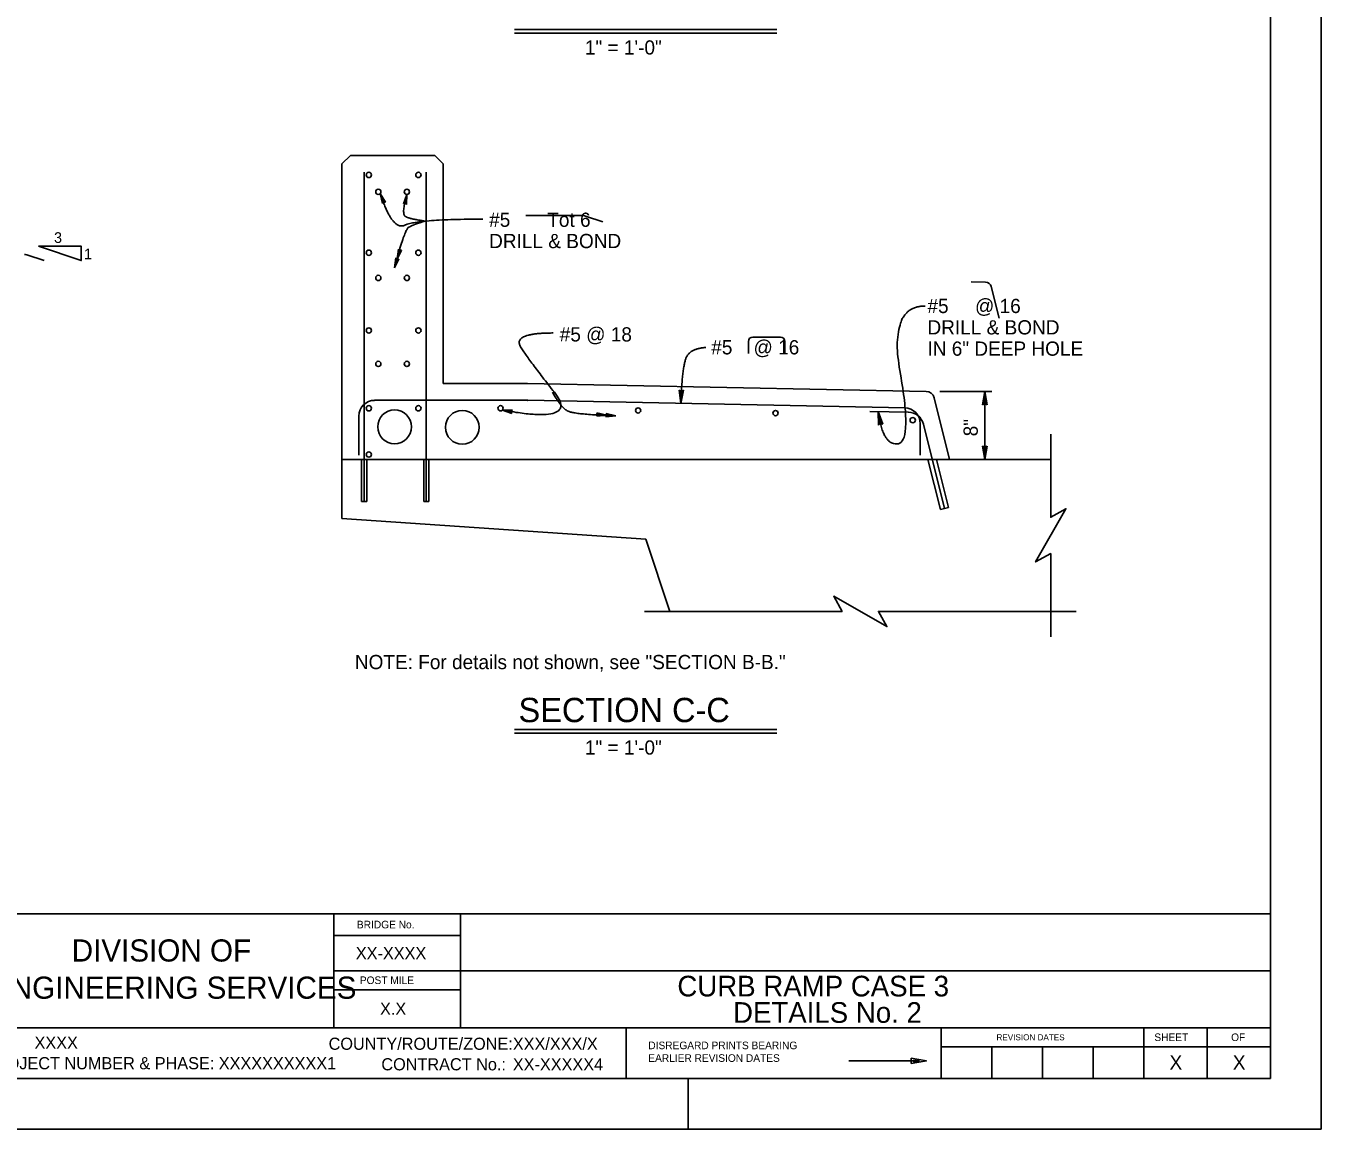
# Model space of a CAD drawing. Extents: x 0 to 2.83, y 0 to 1.83.
# Drawn here: x 1.767 to 2.833, y 0 to 0.907 of the extents above; entities that cross this region are included whole.
import ezdxf

# ---------------------------------------------------------------- set-up
doc = ezdxf.new("R2010")
doc.units = 0
for name, color, linetype in [('217 Rebar', 7, 'Continuous'), ('str_Border-Plot-Shape-A', 7, 'Continuous'), ('str_Border-Text-A', 7, 'Continuous'), ('str_Border-Title-Block-A', 7, 'Continuous'), ('str_Concrete-A', 7, 'Continuous'), ('str_Dimensions-A', 7, 'Continuous'), ('str_Existing-Concrete-A', 7, 'Continuous'), ('str_Guideline-NoPlot-A', 7, 'Continuous'), ('str_Reinforcement-B', 7, 'Continuous'), ('str_Text-A', 7, 'Continuous')]:
    doc.layers.add(name, color=color, linetype=linetype)

msp = doc.modelspace()

# ---------------------------------------------------------------- linework, layer by layer
at = {"layer": '217 Rebar'}
for centre in [(2.0709, 0.5776), (2.1266, 0.5772)]:
    msp.add_circle(centre, 0.0139, dxfattribs=at)
at = {"layer": 'str_Border-Plot-Shape-A'}
msp.add_lwpolyline([(0, 0), (2.8333, 0), (2.8333, 1.8333), (0, 1.8333)], close=True, dxfattribs=at)
at = {"layer": 'str_Border-Title-Block-A'}
for p, q in [((2.8333, 1.8333), (2.8333, 0)), ((2.7917, 1.7917), (2.7917, 0.0417)), ((2.7917, 0.1771), (0.0833, 0.1771)), ((2.0208, 0.1771), (2.0208, 0.0833)), ((2.125, 0.1771), (2.125, 0.0833)), ((2.0208, 0.1593), (2.125, 0.1593)), ((2.7917, 0.1302), (2.0208, 0.1302)), ((2.0208, 0.1146), (2.125, 0.1146)), ((2.7917, 0.0833), (0.0833, 0.0833)), ((2.2614, 0.0417), (2.2614, 0.0833)), ((2.5208, 0.0833), (2.5208, 0.0417)), ((2.6875, 0.0831), (2.6875, 0.0417)), ((2.7396, 0.0833), (2.7396, 0.0417)), ((2.7917, 0.0677), (2.5208, 0.0677)), ((2.5625, 0.0677), (2.5625, 0.0417)), ((2.6042, 0.0677), (2.6042, 0.0417)), ((2.6458, 0.0677), (2.6458, 0.0417)), ((2.5028, 0.0561), (2.4448, 0.0561)), ((2.7917, 0.0417), (0.0833, 0.0417)), ((2.3126, 0.0417), (2.3126, 0)), ((2.8333, 0), (0, 0))]:
    msp.add_line(p, q, dxfattribs=at)
for points in [[(2.496, 0.0582), (2.5085, 0.0561), (2.496, 0.054)], [(2.4981, 0.0568), (2.5023, 0.0561), (2.4981, 0.0554)]]:
    msp.add_lwpolyline(points, close=True, dxfattribs=at)
at = {"layer": 'str_Concrete-A'}
for p, q in [((2.0276, 0.7939), (2.0345, 0.8008)), ((2.0345, 0.8008), (2.104, 0.8008)), ((2.104, 0.8008), (2.1109, 0.7939)), ((2.0276, 0.5508), (2.0276, 0.7939)), ((2.1109, 0.6133), (2.1109, 0.7939)), ((2.1109, 0.6133), (2.1804, 0.6133)), ((2.1804, 0.6133), (2.5084, 0.6068)), ((2.515, 0.6015), (2.5276, 0.5508)), ((2.5276, 0.5508), (2.0276, 0.5508))]:
    msp.add_line(p, q, dxfattribs=at)
msp.add_arc((2.5082, 0.5998), 0.00694, 13.9692, 88.8542, dxfattribs=at)
at = {"layer": 'str_Dimensions-A'}
for p, q in [((2.5196, 0.6067), (2.5625, 0.6067)), ((2.5548, 0.5957), (2.5567, 0.6067)), ((2.5553, 0.596), (2.5567, 0.6067)), ((2.5567, 0.6067), (2.5558, 0.5963)), ((2.5567, 0.6067), (2.5562, 0.5965)), ((2.5567, 0.6067), (2.5567, 0.5508)), ((2.5567, 0.5968), (2.5567, 0.6067)), ((2.5567, 0.6067), (2.5585, 0.5957)), ((2.5576, 0.5963), (2.5567, 0.6067)), ((2.5571, 0.5965), (2.5567, 0.6067)), ((2.5567, 0.6067), (2.558, 0.596)), ((2.5558, 0.5963), (2.5548, 0.5957)), ((2.5558, 0.5963), (2.5567, 0.5968)), ((2.5567, 0.5968), (2.5576, 0.5963)), ((2.5576, 0.5963), (2.5585, 0.5957)), ((2.5558, 0.5613), (2.5548, 0.5618)), ((2.5567, 0.5508), (2.5548, 0.5618)), ((2.5567, 0.5508), (2.5553, 0.5616)), ((2.5558, 0.5613), (2.5567, 0.5508)), ((2.5567, 0.5607), (2.5558, 0.5613)), ((2.5562, 0.561), (2.5567, 0.5508)), ((2.5585, 0.5618), (2.5567, 0.5508)), ((2.558, 0.5616), (2.5567, 0.5508)), ((2.5567, 0.5508), (2.5576, 0.5613)), ((2.5576, 0.5613), (2.5567, 0.5607)), ((2.5567, 0.5508), (2.5571, 0.561)), ((2.5567, 0.5607), (2.5567, 0.5508)), ((2.5576, 0.5613), (2.5585, 0.5618))]:
    msp.add_line(p, q, dxfattribs=at)
at = {"layer": 'str_Existing-Concrete-A'}
for p, q in [((2.0276, 0.5508), (2.0276, 0.5022)), ((2.0276, 0.5508), (2.6109, 0.5508)), ((2.0436, 0.5161), (2.0436, 0.5508)), ((2.048, 0.5161), (2.048, 0.5508)), ((2.0949, 0.5161), (2.0949, 0.5508)), ((2.0992, 0.5161), (2.0992, 0.5508)), ((2.5097, 0.5508), (2.52, 0.5096)), ((2.5169, 0.5508), (2.5267, 0.5112)), ((2.0436, 0.5161), (2.048, 0.5161)), ((2.0949, 0.5161), (2.0992, 0.5161)), ((2.0276, 0.5022), (2.2776, 0.4852)), ((2.52, 0.5096), (2.5267, 0.5112)), ((2.2776, 0.4852), (2.2974, 0.4258))]:
    msp.add_line(p, q, dxfattribs=at)
for points in [[(2.6109, 0.5717), (2.6109, 0.5033), (2.6234, 0.5102), (2.5984, 0.4665), (2.6109, 0.4733), (2.6109, 0.405)], [(2.2765, 0.4258), (2.4391, 0.4258), (2.4323, 0.4383), (2.476, 0.4133), (2.4691, 0.4258), (2.6318, 0.4258)]]:
    msp.add_lwpolyline(points, dxfattribs=at)
at = {"layer": 'str_Guideline-NoPlot-A'}
msp.add_line((2.1109, 0.5995), (2.1804, 0.5995), dxfattribs=at)
at = {"layer": 'str_Reinforcement-B'}
for p, q in [((2.0458, 0.787), (2.0458, 0.5161)), ((2.097, 0.787), (2.097, 0.5161)), ((2.179, 0.7513), (2.2262, 0.7513)), ((2.2281, 0.751), (2.2423, 0.7462)), ((1.7682, 0.719), (1.7825, 0.7143)), ((2.3884, 0.6515), (2.3657, 0.6515)), ((2.362, 0.6378), (2.362, 0.6478)), ((2.3921, 0.6378), (2.3921, 0.6478)), ((2.1802, 0.5995), (2.0545, 0.5995)), ((2.1802, 0.5995), (2.0545, 0.5995)), ((2.4908, 0.5932), (2.1805, 0.5995)), ((2.0415, 0.5864), (2.0415, 0.5543)), ((2.4937, 0.5897), (2.462, 0.5903)), ((2.5035, 0.5543), (2.5035, 0.5802)), ((2.5233, 0.5104), (2.5061, 0.5798))]:
    msp.add_line(p, q, dxfattribs=at)
for centre in [(2.0497, 0.7848), (2.0905, 0.7848), (2.0575, 0.7709), (2.081, 0.7709), (2.0497, 0.7208), (2.0905, 0.7208), (2.0575, 0.7001), (2.081, 0.7001), (2.0497, 0.6569), (2.0905, 0.6569), (2.0575, 0.6294), (2.081, 0.6294), (2.0497, 0.5929), (2.0905, 0.5929), (2.1581, 0.5929), (2.2713, 0.5911), (2.3844, 0.5889), (2.4973, 0.5831), (2.0497, 0.5548)]:
    msp.add_circle(centre, 0.00217, dxfattribs=at)
for centre, radius, start, end in [((2.2262, 0.7453), 0.00601, 71.5651, 90), ((1.7663, 0.7133), 0.00601, 71.5651, 90), ((2.3657, 0.6478), 0.00369, 90, 180), ((2.3884, 0.6478), 0.00369, 0, 90), ((2.0545, 0.5864), 0.013, 90, 180), ((2.1802, 0.5864), 0.013, 88.8537, 90), ((2.1802, 0.5864), 0.013, 88.8537, 90), ((2.4905, 0.5802), 0.013, 360, 88.8537), ((2.4934, 0.5767), 0.013, 13.9692, 88.8537)]:
    msp.add_arc(centre, radius, start, end, dxfattribs=at)
at = {"layer": 'str_Text-A'}
for p, q in [((2.1696, 0.9045), (2.3855, 0.9045)), ((2.1696, 0.9015), (2.3855, 0.9015)), ((2.0618, 0.7625), (2.0591, 0.7694)), ((2.0609, 0.7612), (2.0591, 0.7694)), ((2.0591, 0.7694), (2.0634, 0.7623)), ((2.0626, 0.7624), (2.0591, 0.7694)), ((2.0591, 0.7694), (2.0613, 0.7619)), ((2.0611, 0.7616), (2.0591, 0.7694)), ((2.0591, 0.7694), (2.0616, 0.7622)), ((2.0622, 0.7625), (2.0591, 0.7694)), ((2.0591, 0.7694), (2.063, 0.7623)), ((2.0781, 0.7609), (2.081, 0.7687)), ((2.0785, 0.7611), (2.081, 0.7687)), ((2.081, 0.7687), (2.0789, 0.7612)), ((2.081, 0.7687), (2.0793, 0.7613)), ((2.0796, 0.7615), (2.081, 0.7687)), ((2.0799, 0.7612), (2.081, 0.7687)), ((2.0802, 0.7609), (2.081, 0.7687)), ((2.081, 0.7687), (2.0805, 0.7607)), ((2.081, 0.7687), (2.0808, 0.7604)), ((2.0613, 0.7619), (2.0609, 0.7612)), ((2.0613, 0.7619), (2.0618, 0.7625)), ((2.0618, 0.7625), (2.0626, 0.7624)), ((2.0626, 0.7624), (2.0634, 0.7623)), ((2.0789, 0.7612), (2.0781, 0.7609)), ((2.0789, 0.7612), (2.0796, 0.7615)), ((2.0796, 0.7615), (2.0802, 0.7609)), ((2.0802, 0.7609), (2.0808, 0.7604)), ((2.0708, 0.7083), (2.0719, 0.7166)), ((2.0708, 0.7083), (2.0721, 0.7163)), ((2.0724, 0.716), (2.0708, 0.7083)), ((2.0745, 0.7158), (2.0708, 0.7083)), ((2.0741, 0.7157), (2.0708, 0.7083)), ((2.0727, 0.7157), (2.0708, 0.7083)), ((2.0708, 0.7083), (2.0737, 0.7156)), ((2.0708, 0.7083), (2.0733, 0.7155)), ((2.0729, 0.7154), (2.0708, 0.7083)), ((2.0724, 0.716), (2.0719, 0.7166)), ((2.0729, 0.7154), (2.0724, 0.716)), ((2.0737, 0.7156), (2.0729, 0.7154)), ((2.073, 0.7155), (2.074, 0.7238)), ((2.073, 0.7155), (2.0743, 0.7235)), ((2.0745, 0.7232), (2.073, 0.7155)), ((2.0766, 0.723), (2.073, 0.7155)), ((2.0762, 0.7229), (2.073, 0.7155)), ((2.0748, 0.7229), (2.073, 0.7155)), ((2.073, 0.7155), (2.0759, 0.7228)), ((2.073, 0.7155), (2.0755, 0.7227)), ((2.0751, 0.7226), (2.073, 0.7155)), ((2.0737, 0.7156), (2.0745, 0.7158)), ((2.0745, 0.7232), (2.074, 0.7238)), ((2.0751, 0.7226), (2.0745, 0.7232)), ((2.0759, 0.7228), (2.0751, 0.7226)), ((2.0759, 0.7228), (2.0766, 0.723)), ((2.5572, 0.6967), (2.5453, 0.697)), ((2.5683, 0.667), (2.5618, 0.693)), ((2.3059, 0.6073), (2.305, 0.6079)), ((2.3064, 0.5969), (2.305, 0.6079)), ((2.3064, 0.5969), (2.3054, 0.6076)), ((2.3087, 0.6078), (2.3064, 0.5969)), ((2.3077, 0.6073), (2.3087, 0.6078)), ((2.3059, 0.6073), (2.3064, 0.5969)), ((2.3068, 0.6067), (2.3059, 0.6073)), ((2.3063, 0.607), (2.3064, 0.5969)), ((2.3082, 0.6075), (2.3064, 0.5969)), ((2.3064, 0.5969), (2.3077, 0.6073)), ((2.3064, 0.5969), (2.3072, 0.607)), ((2.3068, 0.6067), (2.3064, 0.5969)), ((2.3077, 0.6073), (2.3068, 0.6067)), ((2.1669, 0.5902), (2.1596, 0.5914)), ((2.1675, 0.5887), (2.1596, 0.5914)), ((2.1596, 0.5914), (2.1679, 0.5914)), ((2.1674, 0.5908), (2.1596, 0.5914)), ((2.1596, 0.5914), (2.1672, 0.5894)), ((2.1673, 0.5891), (2.1596, 0.5914)), ((2.1596, 0.5914), (2.167, 0.5898)), ((2.1671, 0.5905), (2.1596, 0.5914)), ((2.1596, 0.5914), (2.1676, 0.5911)), ((2.1669, 0.5902), (2.1674, 0.5908)), ((2.1672, 0.5894), (2.1669, 0.5902)), ((2.1672, 0.5894), (2.1675, 0.5887)), ((2.1674, 0.5908), (2.1679, 0.5914)), ((2.2455, 0.5871), (2.2372, 0.5863)), ((2.2376, 0.5869), (2.2372, 0.5863)), ((2.2377, 0.5883), (2.2374, 0.589)), ((2.2374, 0.589), (2.2455, 0.5871)), ((2.2455, 0.5871), (2.2374, 0.5866)), ((2.2375, 0.5886), (2.2455, 0.5871)), ((2.2381, 0.5876), (2.2376, 0.5869)), ((2.2376, 0.5869), (2.2455, 0.5871)), ((2.2455, 0.5871), (2.2377, 0.5883)), ((2.2377, 0.5883), (2.2381, 0.5876)), ((2.2455, 0.5871), (2.2379, 0.5879)), ((2.2379, 0.5873), (2.2455, 0.5871)), ((2.2381, 0.5876), (2.2455, 0.5871)), ((2.253, 0.5866), (2.2447, 0.5858)), ((2.2451, 0.5864), (2.2447, 0.5858)), ((2.2452, 0.5878), (2.2449, 0.5885)), ((2.2449, 0.5885), (2.253, 0.5866)), ((2.253, 0.5866), (2.2449, 0.5861)), ((2.245, 0.5882), (2.253, 0.5866)), ((2.2456, 0.5871), (2.2451, 0.5864)), ((2.2451, 0.5864), (2.253, 0.5866)), ((2.253, 0.5866), (2.2452, 0.5878)), ((2.2452, 0.5878), (2.2456, 0.5871)), ((2.253, 0.5866), (2.2454, 0.5874)), ((2.2454, 0.5868), (2.253, 0.5866)), ((2.2456, 0.5871), (2.253, 0.5866)), ((2.4707, 0.5806), (2.4688, 0.5902)), ((2.4691, 0.5791), (2.4688, 0.5902)), ((2.4688, 0.5902), (2.4727, 0.5798)), ((2.4717, 0.5802), (2.4688, 0.5902)), ((2.4688, 0.5902), (2.4699, 0.5799)), ((2.4695, 0.5795), (2.4688, 0.5902)), ((2.4688, 0.5902), (2.4703, 0.5802)), ((2.4712, 0.5804), (2.4688, 0.5902)), ((2.4688, 0.5902), (2.4722, 0.58)), ((2.4699, 0.5799), (2.4691, 0.5791)), ((2.4699, 0.5799), (2.4707, 0.5806)), ((2.4707, 0.5806), (2.4717, 0.5802)), ((2.4717, 0.5802), (2.4727, 0.5798)), ((2.1696, 0.3287), (2.3855, 0.3287)), ((2.1696, 0.3257), (2.3855, 0.3257))]:
    msp.add_line(p, q, dxfattribs=at)
msp.add_lwpolyline([(1.7779, 0.7261), (1.8131, 0.7261), (1.8131, 0.7144)], close=True, dxfattribs=at)
msp.add_arc((2.5571, 0.6918), 0.00488, 13.9692, 88.8537, dxfattribs=at)
for points in [[(2.1435, 0.7484), (2.09, 0.7484), (2.0691, 0.7386), (2.0591, 0.7694)], [(2.096, 0.7469), (2.0827, 0.7486), (2.0765, 0.753), (2.081, 0.7687)], [(2.096, 0.7469), (2.0859, 0.7438), (2.0791, 0.7397), (2.0708, 0.7083)], [(2.5074, 0.6769), (2.4772, 0.6771), (2.497, 0.5652), (2.4728, 0.562), (2.4688, 0.5902)], [(2.2013, 0.6548), (2.1673, 0.6548), (2.1822, 0.6315), (2.2233, 0.5796), (2.1596, 0.5914)], [(2.327, 0.6429), (2.3138, 0.642), (2.3076, 0.6263), (2.3064, 0.5969)], [(2.2009, 0.6061), (2.208, 0.5929), (2.2199, 0.5878), (2.253, 0.5866)]]:
    msp.add_open_spline(points, degree=2, dxfattribs=at)

# ---------------------------------------------------------------- texts
at = {"layer": 'str_Border-Text-A'}
for s, height, p in [('XX-XXXX', 0.01, (2.039, 0.1397)), ('CURB RAMP CASE 3', 0.017, (2.3036, 0.1091)), ('X.X', 0.01, (2.0589, 0.094)), ('DETAILS No. 2', 0.017, (2.3494, 0.0874)), ('XXXX', 0.01, (1.7746, 0.0661)), ('XXX/XXX/X', 0.01, (2.1682, 0.0652)), ('XXXXXXXXXX1', 0.01, (1.9262, 0.0492)), ('XX-XXXXX4', 0.01, (2.1682, 0.0483)), ('X', 0.0117, (2.7086, 0.0489)), ('X', 0.0117, (2.7607, 0.0489))]:
    msp.add_text(s, height=height, dxfattribs=at).set_placement(p)
at = {"layer": 'str_Border-Title-Block-A'}
for s, height, p in [('BRIDGE No.', 0.00625, (2.0399, 0.1651)), ('DIVISION OF', 0.018228, (1.8052, 0.1378)), ('ENGINEERING SERVICES', 0.018228, (1.7388, 0.1072)), ('POST MILE', 0.00625, (2.0423, 0.1193)), ('COUNTY/ROUTE/ZONE:', 0.01, (2.0166, 0.0652)), ('REVISION DATES', 0.004999, (2.5662, 0.073)), ('SHEET', 0.00625, (2.6961, 0.0724)), ('OF', 0.00625, (2.7593, 0.0724)), ('DISREGARD PRINTS BEARING', 0.006249, (2.2797, 0.0657)), ('PROJECT NUMBER & PHASE:', 0.01, (1.7331, 0.0492)), ('CONTRACT No.:', 0.01, (2.06, 0.0483)), ('EARLIER REVISION DATES', 0.006249, (2.2797, 0.0553))]:
    msp.add_text(s, height=height, dxfattribs=at).set_placement(p)
at = {"layer": 'str_Dimensions-A'}
msp.add_text('8"', height=0.0117, rotation=90, dxfattribs=at).set_placement((2.5508, 0.5698))
at = {"layer": 'str_Text-A'}
for s, height, p in [('1" = 1\'-0"', 0.0117, (2.2275, 0.8838)), ('#5       Tot 6', 0.0117, (2.1487, 0.7421)), ('3', 0.00877, (1.7907, 0.7289)), ('DRILL & BOND', 0.0117, (2.1487, 0.7246)), ('1', 0.00877, (1.8153, 0.7154)), ('#5     @ 16', 0.0117, (2.5094, 0.6712)), ('DRILL & BOND', 0.0117, (2.5094, 0.6536)), ('#5 @ 18', 0.0117, (2.2068, 0.6478)), ('#5    @ 16', 0.0117, (2.3315, 0.6372)), ('IN 6" DEEP HOLE', 0.0117, (2.5094, 0.6361)), ('NOTE: For details not shown, see "SECTION B-B."', 0.0117, (2.0382, 0.3783)), ('SECTION C-C', 0.02, (2.1729, 0.3347)), ('1" = 1\'-0"', 0.0117, (2.2275, 0.308))]:
    msp.add_text(s, height=height, dxfattribs=at).set_placement(p)

doc.saveas('drawing.dxf')
